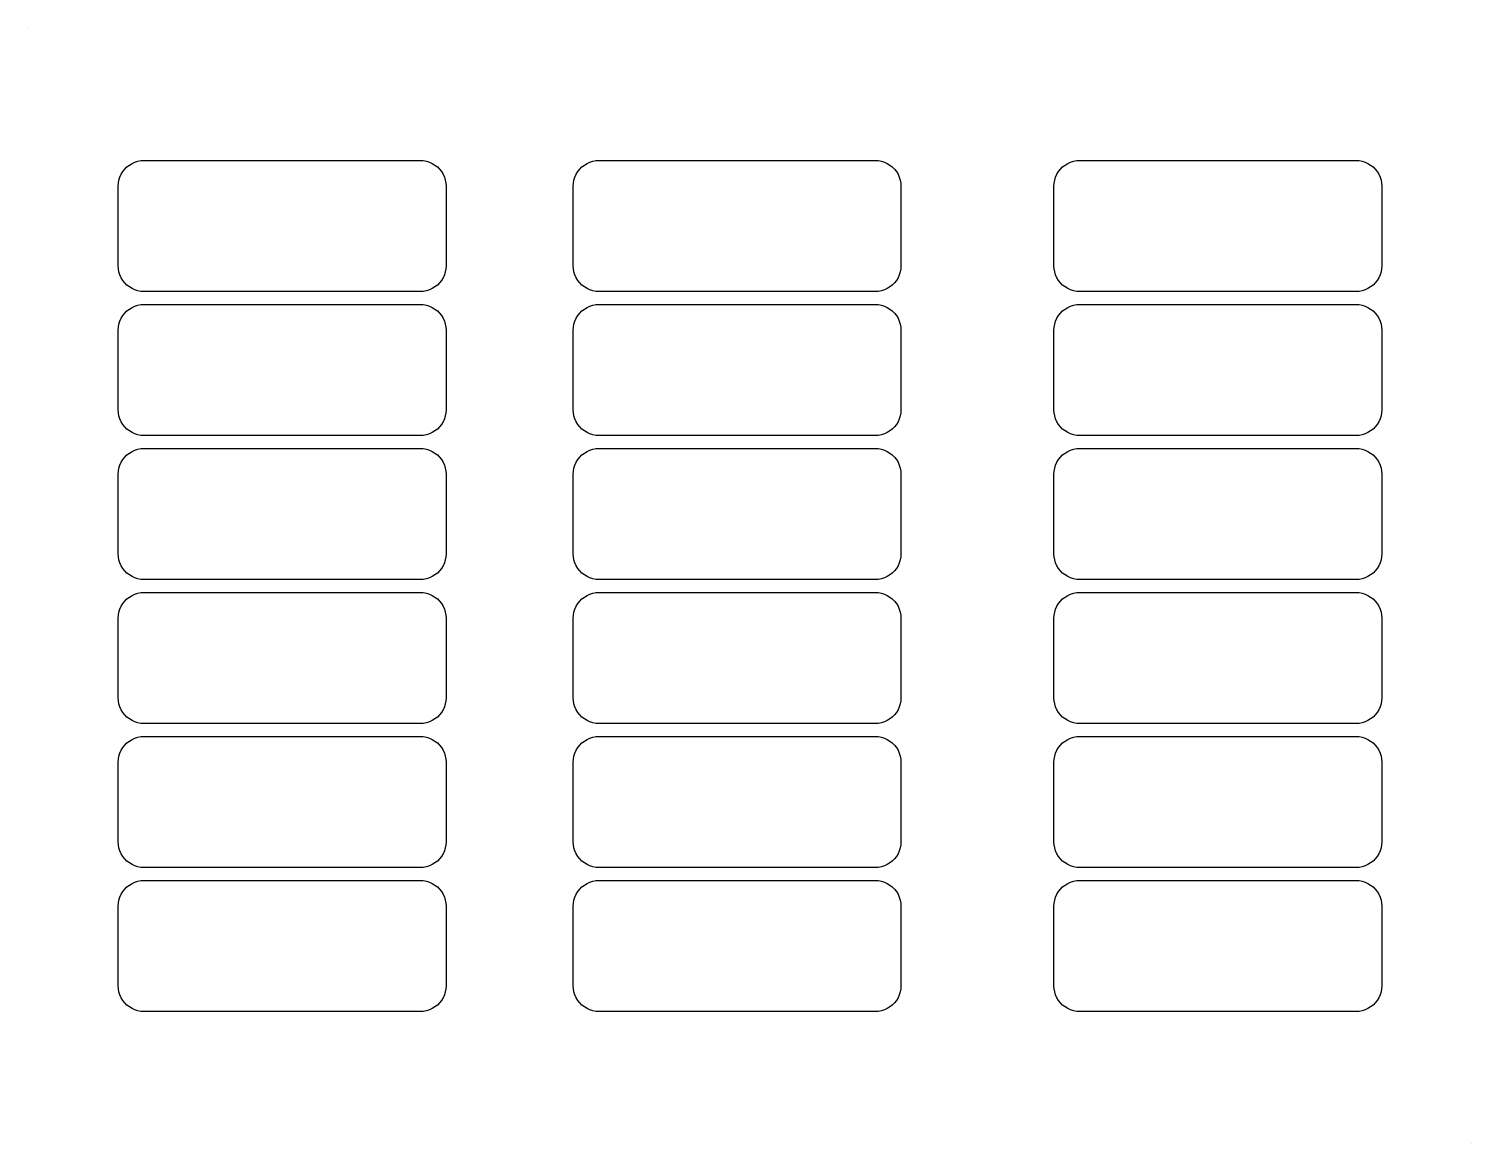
# Model space of a CAD drawing. Extents: x 0 to 279, y 0 to 216.
import ezdxf

# ---------------------------------------------------------------- set-up
doc = ezdxf.new("R2010")
doc.units = 0
doc.layers.add('ANCHOR', color=7, linetype='CONTINUOUS')
doc.layers.add('CUT', color=1, linetype='CONTINUOUS')

msp = doc.modelspace()

# ---------------------------------------------------------------- linework, layer by layer
at = {"layer": 'ANCHOR'}
for points in [[(0, 215.9), (0.01, 215.9), (0.01, 215.89), (0, 215.89)], [(279.39, 0.01), (279.4, 0.01), (279.4, 0), (279.39, 0)]]:
    msp.add_lwpolyline(points, close=True, dxfattribs=at)
at = {"layer": 'CUT'}
for points in [[(75.816, 190.4), (76.4187, 190.3635), (77.0126, 190.2547), (77.589, 190.0751), (78.1396, 189.8273), (78.6563, 189.5149), (79.1316, 189.1426), (79.5586, 188.7156), (79.9309, 188.2403), (80.2433, 187.7236), (80.4911, 187.173), (80.6707, 186.5966), (80.7795, 186.0027), (80.816, 185.4), (80.816, 170), (80.7795, 169.3973), (80.6707, 168.8034), (80.4911, 168.227), (80.2433, 167.6764), (79.9309, 167.1597), (79.5586, 166.6844), (79.1316, 166.2574), (78.6563, 165.8851), (78.1396, 165.5727), (77.589, 165.3249), (77.0126, 165.1453), (76.4187, 165.0365), (75.816, 165), (22.316, 165), (21.7133, 165.0365), (21.1194, 165.1453), (20.543, 165.3249), (19.9924, 165.5727), (19.4757, 165.8851), (19.0004, 166.2574), (18.5734, 166.6844), (18.2011, 167.1597), (17.8887, 167.6764), (17.6409, 168.227), (17.4613, 168.8034), (17.3525, 169.3973), (17.316, 170), (17.316, 185.4), (17.3525, 186.0027), (17.4613, 186.5966), (17.6409, 187.173), (17.8887, 187.7236), (18.2011, 188.2403), (18.5734, 188.7156), (19.0004, 189.1426), (19.4757, 189.5149), (19.9924, 189.8273), (20.543, 190.0751), (21.1194, 190.2547), (21.7133, 190.3635), (22.316, 190.4)], [(163.951, 190.4), (164.5537, 190.3635), (165.1476, 190.2547), (165.724, 190.0751), (166.2746, 189.8273), (166.7913, 189.5149), (167.2666, 189.1426), (167.6936, 188.7156), (168.0659, 188.2403), (168.3783, 187.7236), (168.6261, 187.173), (168.8057, 186.5966), (168.9145, 186.0027), (168.951, 185.4), (168.951, 170), (168.9145, 169.3973), (168.8057, 168.8034), (168.6261, 168.227), (168.3783, 167.6764), (168.0659, 167.1597), (167.6936, 166.6844), (167.2666, 166.2574), (166.7913, 165.8851), (166.2746, 165.5727), (165.724, 165.3249), (165.1476, 165.1453), (164.5537, 165.0365), (163.951, 165), (110.451, 165), (109.8483, 165.0365), (109.2544, 165.1453), (108.678, 165.3249), (108.1274, 165.5727), (107.6107, 165.8851), (107.1354, 166.2574), (106.7084, 166.6844), (106.3361, 167.1597), (106.0237, 167.6764), (105.7759, 168.227), (105.5963, 168.8034), (105.4875, 169.3973), (105.451, 170), (105.451, 185.4), (105.4875, 186.0027), (105.5963, 186.5966), (105.7759, 187.173), (106.0237, 187.7236), (106.3361, 188.2403), (106.7084, 188.7156), (107.1354, 189.1426), (107.6107, 189.5149), (108.1274, 189.8273), (108.678, 190.0751), (109.2544, 190.2547), (109.8483, 190.3635), (110.451, 190.4)], [(257.084, 190.4), (257.6867, 190.3635), (258.2806, 190.2547), (258.857, 190.0751), (259.4076, 189.8273), (259.9243, 189.5149), (260.3996, 189.1426), (260.8266, 188.7156), (261.1989, 188.2403), (261.5113, 187.7236), (261.7591, 187.173), (261.9387, 186.5966), (262.0475, 186.0027), (262.084, 185.4), (262.084, 170), (262.0475, 169.3973), (261.9387, 168.8034), (261.7591, 168.227), (261.5113, 167.6764), (261.1989, 167.1597), (260.8266, 166.6844), (260.3996, 166.2574), (259.9243, 165.8851), (259.4076, 165.5727), (258.857, 165.3249), (258.2806, 165.1453), (257.6867, 165.0365), (257.084, 165), (203.584, 165), (202.9813, 165.0365), (202.3874, 165.1453), (201.811, 165.3249), (201.2604, 165.5727), (200.7437, 165.8851), (200.2684, 166.2574), (199.8414, 166.6844), (199.4691, 167.1597), (199.1567, 167.6764), (198.9089, 168.227), (198.7293, 168.8034), (198.6205, 169.3973), (198.584, 170), (198.584, 185.4), (198.6205, 186.0027), (198.7293, 186.5966), (198.9089, 187.173), (199.1567, 187.7236), (199.4691, 188.2403), (199.8414, 188.7156), (200.2684, 189.1426), (200.7437, 189.5149), (201.2604, 189.8273), (201.811, 190.0751), (202.3874, 190.2547), (202.9813, 190.3635), (203.584, 190.4)], [(75.816, 162.5), (76.4187, 162.4635), (77.0126, 162.3547), (77.589, 162.1751), (78.1396, 161.9273), (78.6563, 161.6149), (79.1316, 161.2426), (79.5586, 160.8156), (79.9309, 160.3403), (80.2433, 159.8236), (80.4911, 159.273), (80.6707, 158.6966), (80.7795, 158.1027), (80.816, 157.5), (80.816, 142.1), (80.7795, 141.4973), (80.6707, 140.9034), (80.4911, 140.327), (80.2433, 139.7764), (79.9309, 139.2597), (79.5586, 138.7844), (79.1316, 138.3574), (78.6563, 137.9851), (78.1396, 137.6727), (77.589, 137.4249), (77.0126, 137.2453), (76.4187, 137.1365), (75.816, 137.1), (22.316, 137.1), (21.7133, 137.1365), (21.1194, 137.2453), (20.543, 137.4249), (19.9924, 137.6727), (19.4757, 137.9851), (19.0004, 138.3574), (18.5734, 138.7844), (18.2011, 139.2597), (17.8887, 139.7764), (17.6409, 140.327), (17.4613, 140.9034), (17.3525, 141.4973), (17.316, 142.1), (17.316, 157.5), (17.3525, 158.1027), (17.4613, 158.6966), (17.6409, 159.273), (17.8887, 159.8236), (18.2011, 160.3403), (18.5734, 160.8156), (19.0004, 161.2426), (19.4757, 161.6149), (19.9924, 161.9273), (20.543, 162.1751), (21.1194, 162.3547), (21.7133, 162.4635), (22.316, 162.5)], [(163.951, 162.5), (164.5537, 162.4635), (165.1476, 162.3547), (165.724, 162.1751), (166.2746, 161.9273), (166.7913, 161.6149), (167.2666, 161.2426), (167.6936, 160.8156), (168.0659, 160.3403), (168.3783, 159.8236), (168.6261, 159.273), (168.8057, 158.6966), (168.9145, 158.1027), (168.951, 157.5), (168.951, 142.1), (168.9145, 141.4973), (168.8057, 140.9034), (168.6261, 140.327), (168.3783, 139.7764), (168.0659, 139.2597), (167.6936, 138.7844), (167.2666, 138.3574), (166.7913, 137.9851), (166.2746, 137.6727), (165.724, 137.4249), (165.1476, 137.2453), (164.5537, 137.1365), (163.951, 137.1), (110.451, 137.1), (109.8483, 137.1365), (109.2544, 137.2453), (108.678, 137.4249), (108.1274, 137.6727), (107.6107, 137.9851), (107.1354, 138.3574), (106.7084, 138.7844), (106.3361, 139.2597), (106.0237, 139.7764), (105.7759, 140.327), (105.5963, 140.9034), (105.4875, 141.4973), (105.451, 142.1), (105.451, 157.5), (105.4875, 158.1027), (105.5963, 158.6966), (105.7759, 159.273), (106.0237, 159.8236), (106.3361, 160.3403), (106.7084, 160.8156), (107.1354, 161.2426), (107.6107, 161.6149), (108.1274, 161.9273), (108.678, 162.1751), (109.2544, 162.3547), (109.8483, 162.4635), (110.451, 162.5)], [(257.084, 162.5), (257.6867, 162.4635), (258.2806, 162.3547), (258.857, 162.1751), (259.4076, 161.9273), (259.9243, 161.6149), (260.3996, 161.2426), (260.8266, 160.8156), (261.1989, 160.3403), (261.5113, 159.8236), (261.7591, 159.273), (261.9387, 158.6966), (262.0475, 158.1027), (262.084, 157.5), (262.084, 142.1), (262.0475, 141.4973), (261.9387, 140.9034), (261.7591, 140.327), (261.5113, 139.7764), (261.1989, 139.2597), (260.8266, 138.7844), (260.3996, 138.3574), (259.9243, 137.9851), (259.4076, 137.6727), (258.857, 137.4249), (258.2806, 137.2453), (257.6867, 137.1365), (257.084, 137.1), (203.584, 137.1), (202.9813, 137.1365), (202.3874, 137.2453), (201.811, 137.4249), (201.2604, 137.6727), (200.7437, 137.9851), (200.2684, 138.3574), (199.8414, 138.7844), (199.4691, 139.2597), (199.1567, 139.7764), (198.9089, 140.327), (198.7293, 140.9034), (198.6205, 141.4973), (198.584, 142.1), (198.584, 157.5), (198.6205, 158.1027), (198.7293, 158.6966), (198.9089, 159.273), (199.1567, 159.8236), (199.4691, 160.3403), (199.8414, 160.8156), (200.2684, 161.2426), (200.7437, 161.6149), (201.2604, 161.9273), (201.811, 162.1751), (202.3874, 162.3547), (202.9813, 162.4635), (203.584, 162.5)], [(75.816, 134.6), (76.4187, 134.5635), (77.0126, 134.4547), (77.589, 134.2751), (78.1396, 134.0273), (78.6563, 133.7149), (79.1316, 133.3426), (79.5586, 132.9156), (79.9309, 132.4403), (80.2433, 131.9236), (80.4911, 131.373), (80.6707, 130.7966), (80.7795, 130.2027), (80.816, 129.6), (80.816, 114.2), (80.7795, 113.5973), (80.6707, 113.0034), (80.4911, 112.427), (80.2433, 111.8764), (79.9309, 111.3597), (79.5586, 110.8844), (79.1316, 110.4574), (78.6563, 110.0851), (78.1396, 109.7727), (77.589, 109.5249), (77.0126, 109.3453), (76.4187, 109.2365), (75.816, 109.2), (22.316, 109.2), (21.7133, 109.2365), (21.1194, 109.3453), (20.543, 109.5249), (19.9924, 109.7727), (19.4757, 110.0851), (19.0004, 110.4574), (18.5734, 110.8844), (18.2011, 111.3597), (17.8887, 111.8764), (17.6409, 112.427), (17.4613, 113.0034), (17.3525, 113.5973), (17.316, 114.2), (17.316, 129.6), (17.3525, 130.2027), (17.4613, 130.7966), (17.6409, 131.373), (17.8887, 131.9236), (18.2011, 132.4403), (18.5734, 132.9156), (19.0004, 133.3426), (19.4757, 133.7149), (19.9924, 134.0273), (20.543, 134.2751), (21.1194, 134.4547), (21.7133, 134.5635), (22.316, 134.6)], [(163.951, 134.6), (164.5537, 134.5635), (165.1476, 134.4547), (165.724, 134.2751), (166.2746, 134.0273), (166.7913, 133.7149), (167.2666, 133.3426), (167.6936, 132.9156), (168.0659, 132.4403), (168.3783, 131.9236), (168.6261, 131.373), (168.8057, 130.7966), (168.9145, 130.2027), (168.951, 129.6), (168.951, 114.2), (168.9145, 113.5973), (168.8057, 113.0034), (168.6261, 112.427), (168.3783, 111.8764), (168.0659, 111.3597), (167.6936, 110.8844), (167.2666, 110.4574), (166.7913, 110.0851), (166.2746, 109.7727), (165.724, 109.5249), (165.1476, 109.3453), (164.5537, 109.2365), (163.951, 109.2), (110.451, 109.2), (109.8483, 109.2365), (109.2544, 109.3453), (108.678, 109.5249), (108.1274, 109.7727), (107.6107, 110.0851), (107.1354, 110.4574), (106.7084, 110.8844), (106.3361, 111.3597), (106.0237, 111.8764), (105.7759, 112.427), (105.5963, 113.0034), (105.4875, 113.5973), (105.451, 114.2), (105.451, 129.6), (105.4875, 130.2027), (105.5963, 130.7966), (105.7759, 131.373), (106.0237, 131.9236), (106.3361, 132.4403), (106.7084, 132.9156), (107.1354, 133.3426), (107.6107, 133.7149), (108.1274, 134.0273), (108.678, 134.2751), (109.2544, 134.4547), (109.8483, 134.5635), (110.451, 134.6)], [(257.084, 134.6), (257.6867, 134.5635), (258.2806, 134.4547), (258.857, 134.2751), (259.4076, 134.0273), (259.9243, 133.7149), (260.3996, 133.3426), (260.8266, 132.9156), (261.1989, 132.4403), (261.5113, 131.9236), (261.7591, 131.373), (261.9387, 130.7966), (262.0475, 130.2027), (262.084, 129.6), (262.084, 114.2), (262.0475, 113.5973), (261.9387, 113.0034), (261.7591, 112.427), (261.5113, 111.8764), (261.1989, 111.3597), (260.8266, 110.8844), (260.3996, 110.4574), (259.9243, 110.0851), (259.4076, 109.7727), (258.857, 109.5249), (258.2806, 109.3453), (257.6867, 109.2365), (257.084, 109.2), (203.584, 109.2), (202.9813, 109.2365), (202.3874, 109.3453), (201.811, 109.5249), (201.2604, 109.7727), (200.7437, 110.0851), (200.2684, 110.4574), (199.8414, 110.8844), (199.4691, 111.3597), (199.1567, 111.8764), (198.9089, 112.427), (198.7293, 113.0034), (198.6205, 113.5973), (198.584, 114.2), (198.584, 129.6), (198.6205, 130.2027), (198.7293, 130.7966), (198.9089, 131.373), (199.1567, 131.9236), (199.4691, 132.4403), (199.8414, 132.9156), (200.2684, 133.3426), (200.7437, 133.7149), (201.2604, 134.0273), (201.811, 134.2751), (202.3874, 134.4547), (202.9813, 134.5635), (203.584, 134.6)], [(75.816, 106.7), (76.4187, 106.6635), (77.0126, 106.5547), (77.589, 106.3751), (78.1396, 106.1273), (78.6563, 105.8149), (79.1316, 105.4426), (79.5586, 105.0156), (79.9309, 104.5403), (80.2433, 104.0236), (80.4911, 103.473), (80.6707, 102.8966), (80.7795, 102.3027), (80.816, 101.7), (80.816, 86.3), (80.7795, 85.6973), (80.6707, 85.1034), (80.4911, 84.527), (80.2433, 83.9764), (79.9309, 83.4597), (79.5586, 82.9844), (79.1316, 82.5574), (78.6563, 82.1851), (78.1396, 81.8727), (77.589, 81.6249), (77.0126, 81.4453), (76.4187, 81.3365), (75.816, 81.3), (22.316, 81.3), (21.7133, 81.3365), (21.1194, 81.4453), (20.543, 81.6249), (19.9924, 81.8727), (19.4757, 82.1851), (19.0004, 82.5574), (18.5734, 82.9844), (18.2011, 83.4597), (17.8887, 83.9764), (17.6409, 84.527), (17.4613, 85.1034), (17.3525, 85.6973), (17.316, 86.3), (17.316, 101.7), (17.3525, 102.3027), (17.4613, 102.8966), (17.6409, 103.473), (17.8887, 104.0236), (18.2011, 104.5403), (18.5734, 105.0156), (19.0004, 105.4426), (19.4757, 105.8149), (19.9924, 106.1273), (20.543, 106.3751), (21.1194, 106.5547), (21.7133, 106.6635), (22.316, 106.7)], [(163.951, 106.7), (164.5537, 106.6635), (165.1476, 106.5547), (165.724, 106.3751), (166.2746, 106.1273), (166.7913, 105.8149), (167.2666, 105.4426), (167.6936, 105.0156), (168.0659, 104.5403), (168.3783, 104.0236), (168.6261, 103.473), (168.8057, 102.8966), (168.9145, 102.3027), (168.951, 101.7), (168.951, 86.3), (168.9145, 85.6973), (168.8057, 85.1034), (168.6261, 84.527), (168.3783, 83.9764), (168.0659, 83.4597), (167.6936, 82.9844), (167.2666, 82.5574), (166.7913, 82.1851), (166.2746, 81.8727), (165.724, 81.6249), (165.1476, 81.4453), (164.5537, 81.3365), (163.951, 81.3), (110.451, 81.3), (109.8483, 81.3365), (109.2544, 81.4453), (108.678, 81.6249), (108.1274, 81.8727), (107.6107, 82.1851), (107.1354, 82.5574), (106.7084, 82.9844), (106.3361, 83.4597), (106.0237, 83.9764), (105.7759, 84.527), (105.5963, 85.1034), (105.4875, 85.6973), (105.451, 86.3), (105.451, 101.7), (105.4875, 102.3027), (105.5963, 102.8966), (105.7759, 103.473), (106.0237, 104.0236), (106.3361, 104.5403), (106.7084, 105.0156), (107.1354, 105.4426), (107.6107, 105.8149), (108.1274, 106.1273), (108.678, 106.3751), (109.2544, 106.5547), (109.8483, 106.6635), (110.451, 106.7)], [(257.084, 106.7), (257.6867, 106.6635), (258.2806, 106.5547), (258.857, 106.3751), (259.4076, 106.1273), (259.9243, 105.8149), (260.3996, 105.4426), (260.8266, 105.0156), (261.1989, 104.5403), (261.5113, 104.0236), (261.7591, 103.473), (261.9387, 102.8966), (262.0475, 102.3027), (262.084, 101.7), (262.084, 86.3), (262.0475, 85.6973), (261.9387, 85.1034), (261.7591, 84.527), (261.5113, 83.9764), (261.1989, 83.4597), (260.8266, 82.9844), (260.3996, 82.5574), (259.9243, 82.1851), (259.4076, 81.8727), (258.857, 81.6249), (258.2806, 81.4453), (257.6867, 81.3365), (257.084, 81.3), (203.584, 81.3), (202.9813, 81.3365), (202.3874, 81.4453), (201.811, 81.6249), (201.2604, 81.8727), (200.7437, 82.1851), (200.2684, 82.5574), (199.8414, 82.9844), (199.4691, 83.4597), (199.1567, 83.9764), (198.9089, 84.527), (198.7293, 85.1034), (198.6205, 85.6973), (198.584, 86.3), (198.584, 101.7), (198.6205, 102.3027), (198.7293, 102.8966), (198.9089, 103.473), (199.1567, 104.0236), (199.4691, 104.5403), (199.8414, 105.0156), (200.2684, 105.4426), (200.7437, 105.8149), (201.2604, 106.1273), (201.811, 106.3751), (202.3874, 106.5547), (202.9813, 106.6635), (203.584, 106.7)], [(75.816, 78.8), (76.4187, 78.7635), (77.0126, 78.6547), (77.589, 78.4751), (78.1396, 78.2273), (78.6563, 77.9149), (79.1316, 77.5426), (79.5586, 77.1156), (79.9309, 76.6403), (80.2433, 76.1236), (80.4911, 75.573), (80.6707, 74.9966), (80.7795, 74.4027), (80.816, 73.8), (80.816, 58.4), (80.7795, 57.7973), (80.6707, 57.2034), (80.4911, 56.627), (80.2433, 56.0764), (79.9309, 55.5597), (79.5586, 55.0844), (79.1316, 54.6574), (78.6563, 54.2851), (78.1396, 53.9727), (77.589, 53.7249), (77.0126, 53.5453), (76.4187, 53.4365), (75.816, 53.4), (22.316, 53.4), (21.7133, 53.4365), (21.1194, 53.5453), (20.543, 53.7249), (19.9924, 53.9727), (19.4757, 54.2851), (19.0004, 54.6574), (18.5734, 55.0844), (18.2011, 55.5597), (17.8887, 56.0764), (17.6409, 56.627), (17.4613, 57.2034), (17.3525, 57.7973), (17.316, 58.4), (17.316, 73.8), (17.3525, 74.4027), (17.4613, 74.9966), (17.6409, 75.573), (17.8887, 76.1236), (18.2011, 76.6403), (18.5734, 77.1156), (19.0004, 77.5426), (19.4757, 77.9149), (19.9924, 78.2273), (20.543, 78.4751), (21.1194, 78.6547), (21.7133, 78.7635), (22.316, 78.8)], [(163.951, 78.8), (164.5537, 78.7635), (165.1476, 78.6547), (165.724, 78.4751), (166.2746, 78.2273), (166.7913, 77.9149), (167.2666, 77.5426), (167.6936, 77.1156), (168.0659, 76.6403), (168.3783, 76.1236), (168.6261, 75.573), (168.8057, 74.9966), (168.9145, 74.4027), (168.951, 73.8), (168.951, 58.4), (168.9145, 57.7973), (168.8057, 57.2034), (168.6261, 56.627), (168.3783, 56.0764), (168.0659, 55.5597), (167.6936, 55.0844), (167.2666, 54.6574), (166.7913, 54.2851), (166.2746, 53.9727), (165.724, 53.7249), (165.1476, 53.5453), (164.5537, 53.4365), (163.951, 53.4), (110.451, 53.4), (109.8483, 53.4365), (109.2544, 53.5453), (108.678, 53.7249), (108.1274, 53.9727), (107.6107, 54.2851), (107.1354, 54.6574), (106.7084, 55.0844), (106.3361, 55.5597), (106.0237, 56.0764), (105.7759, 56.627), (105.5963, 57.2034), (105.4875, 57.7973), (105.451, 58.4), (105.451, 73.8), (105.4875, 74.4027), (105.5963, 74.9966), (105.7759, 75.573), (106.0237, 76.1236), (106.3361, 76.6403), (106.7084, 77.1156), (107.1354, 77.5426), (107.6107, 77.9149), (108.1274, 78.2273), (108.678, 78.4751), (109.2544, 78.6547), (109.8483, 78.7635), (110.451, 78.8)], [(257.084, 78.8), (257.6867, 78.7635), (258.2806, 78.6547), (258.857, 78.4751), (259.4076, 78.2273), (259.9243, 77.9149), (260.3996, 77.5426), (260.8266, 77.1156), (261.1989, 76.6403), (261.5113, 76.1236), (261.7591, 75.573), (261.9387, 74.9966), (262.0475, 74.4027), (262.084, 73.8), (262.084, 58.4), (262.0475, 57.7973), (261.9387, 57.2034), (261.7591, 56.627), (261.5113, 56.0764), (261.1989, 55.5597), (260.8266, 55.0844), (260.3996, 54.6574), (259.9243, 54.2851), (259.4076, 53.9727), (258.857, 53.7249), (258.2806, 53.5453), (257.6867, 53.4365), (257.084, 53.4), (203.584, 53.4), (202.9813, 53.4365), (202.3874, 53.5453), (201.811, 53.7249), (201.2604, 53.9727), (200.7437, 54.2851), (200.2684, 54.6574), (199.8414, 55.0844), (199.4691, 55.5597), (199.1567, 56.0764), (198.9089, 56.627), (198.7293, 57.2034), (198.6205, 57.7973), (198.584, 58.4), (198.584, 73.8), (198.6205, 74.4027), (198.7293, 74.9966), (198.9089, 75.573), (199.1567, 76.1236), (199.4691, 76.6403), (199.8414, 77.1156), (200.2684, 77.5426), (200.7437, 77.9149), (201.2604, 78.2273), (201.811, 78.4751), (202.3874, 78.6547), (202.9813, 78.7635), (203.584, 78.8)], [(75.816, 50.9), (76.4187, 50.8635), (77.0126, 50.7547), (77.589, 50.5751), (78.1396, 50.3273), (78.6563, 50.0149), (79.1316, 49.6426), (79.5586, 49.2156), (79.9309, 48.7403), (80.2433, 48.2236), (80.4911, 47.673), (80.6707, 47.0966), (80.7795, 46.5027), (80.816, 45.9), (80.816, 30.5), (80.7795, 29.8973), (80.6707, 29.3034), (80.4911, 28.727), (80.2433, 28.1764), (79.9309, 27.6597), (79.5586, 27.1844), (79.1316, 26.7574), (78.6563, 26.3851), (78.1396, 26.0727), (77.589, 25.8249), (77.0126, 25.6453), (76.4187, 25.5365), (75.816, 25.5), (22.316, 25.5), (21.7133, 25.5365), (21.1194, 25.6453), (20.543, 25.8249), (19.9924, 26.0727), (19.4757, 26.3851), (19.0004, 26.7574), (18.5734, 27.1844), (18.2011, 27.6597), (17.8887, 28.1764), (17.6409, 28.727), (17.4613, 29.3034), (17.3525, 29.8973), (17.316, 30.5), (17.316, 45.9), (17.3525, 46.5027), (17.4613, 47.0966), (17.6409, 47.673), (17.8887, 48.2236), (18.2011, 48.7403), (18.5734, 49.2156), (19.0004, 49.6426), (19.4757, 50.0149), (19.9924, 50.3273), (20.543, 50.5751), (21.1194, 50.7547), (21.7133, 50.8635), (22.316, 50.9)], [(163.951, 50.9), (164.5537, 50.8635), (165.1476, 50.7547), (165.724, 50.5751), (166.2746, 50.3273), (166.7913, 50.0149), (167.2666, 49.6426), (167.6936, 49.2156), (168.0659, 48.7403), (168.3783, 48.2236), (168.6261, 47.673), (168.8057, 47.0966), (168.9145, 46.5027), (168.951, 45.9), (168.951, 30.5), (168.9145, 29.8973), (168.8057, 29.3034), (168.6261, 28.727), (168.3783, 28.1764), (168.0659, 27.6597), (167.6936, 27.1844), (167.2666, 26.7574), (166.7913, 26.3851), (166.2746, 26.0727), (165.724, 25.8249), (165.1476, 25.6453), (164.5537, 25.5365), (163.951, 25.5), (110.451, 25.5), (109.8483, 25.5365), (109.2544, 25.6453), (108.678, 25.8249), (108.1274, 26.0727), (107.6107, 26.3851), (107.1354, 26.7574), (106.7084, 27.1844), (106.3361, 27.6597), (106.0237, 28.1764), (105.7759, 28.727), (105.5963, 29.3034), (105.4875, 29.8973), (105.451, 30.5), (105.451, 45.9), (105.4875, 46.5027), (105.5963, 47.0966), (105.7759, 47.673), (106.0237, 48.2236), (106.3361, 48.7403), (106.7084, 49.2156), (107.1354, 49.6426), (107.6107, 50.0149), (108.1274, 50.3273), (108.678, 50.5751), (109.2544, 50.7547), (109.8483, 50.8635), (110.451, 50.9)], [(257.084, 50.9), (257.6867, 50.8635), (258.2806, 50.7547), (258.857, 50.5751), (259.4076, 50.3273), (259.9243, 50.0149), (260.3996, 49.6426), (260.8266, 49.2156), (261.1989, 48.7403), (261.5113, 48.2236), (261.7591, 47.673), (261.9387, 47.0966), (262.0475, 46.5027), (262.084, 45.9), (262.084, 30.5), (262.0475, 29.8973), (261.9387, 29.3034), (261.7591, 28.727), (261.5113, 28.1764), (261.1989, 27.6597), (260.8266, 27.1844), (260.3996, 26.7574), (259.9243, 26.3851), (259.4076, 26.0727), (258.857, 25.8249), (258.2806, 25.6453), (257.6867, 25.5365), (257.084, 25.5), (203.584, 25.5), (202.9813, 25.5365), (202.3874, 25.6453), (201.811, 25.8249), (201.2604, 26.0727), (200.7437, 26.3851), (200.2684, 26.7574), (199.8414, 27.1844), (199.4691, 27.6597), (199.1567, 28.1764), (198.9089, 28.727), (198.7293, 29.3034), (198.6205, 29.8973), (198.584, 30.5), (198.584, 45.9), (198.6205, 46.5027), (198.7293, 47.0966), (198.9089, 47.673), (199.1567, 48.2236), (199.4691, 48.7403), (199.8414, 49.2156), (200.2684, 49.6426), (200.7437, 50.0149), (201.2604, 50.3273), (201.811, 50.5751), (202.3874, 50.7547), (202.9813, 50.8635), (203.584, 50.9)]]:
    msp.add_lwpolyline(points, close=True, dxfattribs=at)

doc.saveas('drawing.dxf')
